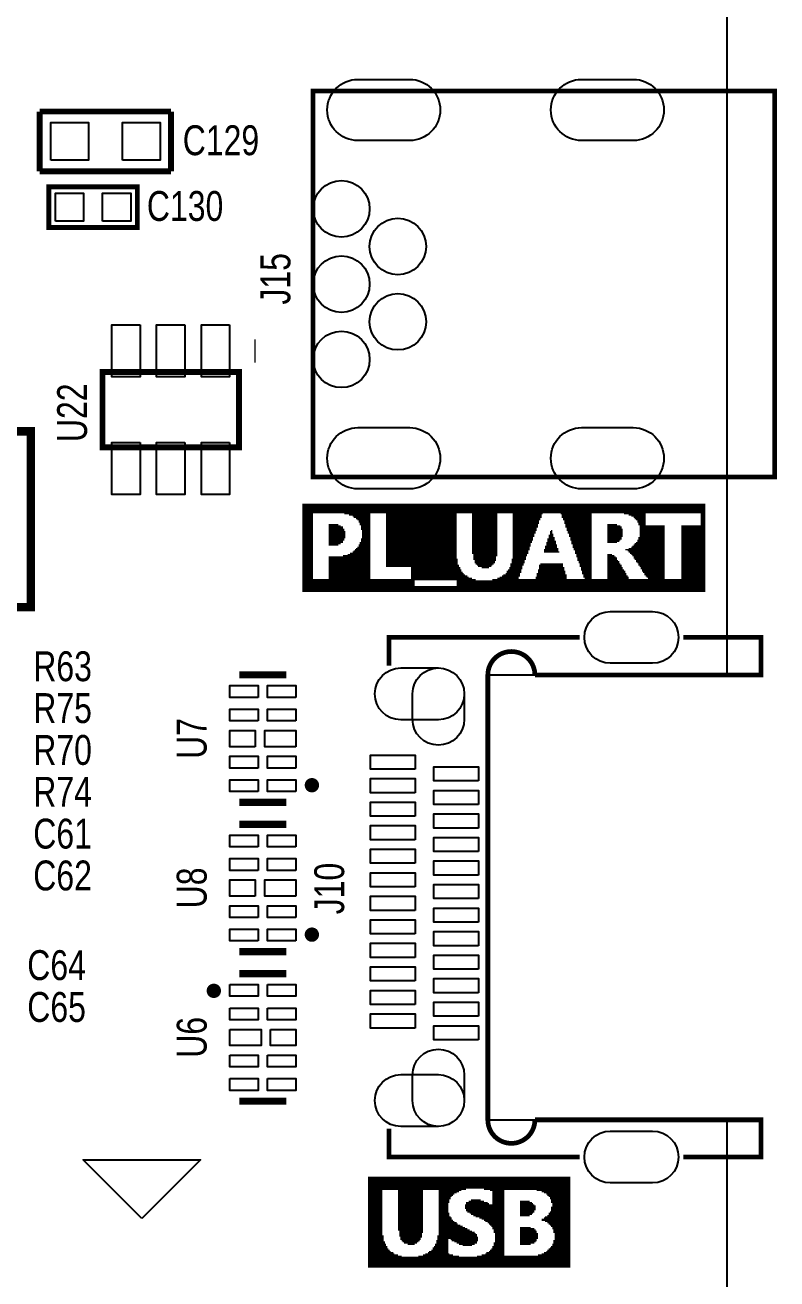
# Model space of a CAD drawing. Extents: x -92 to 135, y -31 to 116.
# Drawn here: x 119.14 to 135.11, y 9.39 to 36.03 of the extents above; entities that cross this region are included whole.
import ezdxf

# ---------------------------------------------------------------- set-up
doc = ezdxf.new("R2010")
doc.units = 0
for name, color, linetype in [('BG_OUTLINE', 2, 'CONTINUOUS'), ('MA_PEN3', 4, 'CONTINUOUS'), ('PG_SILKSCREEN_TOP', 5, 'CONTINUOUS'), ('PIN_TOP', 6, 'CONTINUOUS'), ('RD_SILKSCREEN_TOP', 7, 'CONTINUOUS')]:
    doc.layers.add(name, color=color, linetype=linetype)

msp = doc.modelspace()

# ---------------------------------------------------------------- linework, layer by layer
at = {"layer": 'BG_OUTLINE'}
msp.add_lwpolyline([(-91.76385, 79.8195), (98.226118, 79.8195), (130.236214, 79.8195), (134.049262, 79.8195), (134.049262, 22.216872), (128.969262, 22.216872), (128.969262, 12.770612), (134.049262, 12.770612), (134.049262, -18.579592), (130.236214, -18.579592), (98.226118, -18.579592), (49.035208, -18.579592, 1), (49.035208, -23.375874), (52.997608, -23.375874), (52.997608, -25.96007), (51.600608, -28.379674), (40.667686, -28.379674), (40.297608, -28.009596), (40.297608, -18.535396), (37.554408, -18.535396), (37.554408, -30.822138), (37.046154, -31.330392), (-33.161986, -31.330392)], format="xyb", dxfattribs=at)
at = {"layer": 'MA_PEN3', "const_width": 0.0254}
for points in [[(125.032262, 25.849072), (133.592062, 25.849072)], [(125.032262, 25.823672), (133.592062, 25.823672)], [(125.032262, 25.798272), (133.592062, 25.798272)], [(125.032262, 25.772872), (133.592062, 25.772872)], [(125.032262, 25.747472), (133.592062, 25.747472)], [(125.032262, 25.722072), (133.592062, 25.722072)], [(125.032262, 25.696672), (133.592062, 25.696672)], [(125.032262, 25.671272), (133.592062, 25.671272)], [(125.032262, 25.645872), (125.260862, 25.645872)], [(125.032262, 25.620472), (125.260862, 25.620472)], [(125.032262, 25.595072), (125.260862, 25.595072)], [(125.032262, 25.569672), (125.260862, 25.569672)], [(125.921262, 25.645872), (126.480062, 25.645872)], [(126.022862, 25.620472), (126.480062, 25.620472)], [(126.099062, 25.595072), (126.480062, 25.595072)], [(126.124462, 25.569672), (126.480062, 25.569672)], [(126.810262, 25.645872), (128.308862, 25.645872)], [(126.810262, 25.620472), (128.308862, 25.620472)], [(126.810262, 25.595072), (128.308862, 25.595072)], [(126.810262, 25.569672), (128.308862, 25.569672)], [(128.639062, 25.645872), (129.172462, 25.645872)], [(128.639062, 25.620472), (129.172462, 25.620472)], [(128.639062, 25.595072), (129.172462, 25.595072)], [(128.639062, 25.569672), (129.172462, 25.569672)], [(129.502662, 25.645872), (130.137662, 25.645872)], [(129.502662, 25.620472), (130.112262, 25.620472)], [(129.502662, 25.595072), (130.112262, 25.595072)], [(129.502662, 25.569672), (130.112262, 25.569672)], [(130.518662, 25.645872), (131.179062, 25.645872)], [(130.544062, 25.620472), (131.179062, 25.620472)], [(130.544062, 25.595072), (131.179062, 25.595072)], [(130.544062, 25.569672), (131.179062, 25.569672)], [(131.864862, 25.645872), (132.322062, 25.645872)], [(131.966462, 25.620472), (132.322062, 25.620472)], [(132.017262, 25.595072), (132.322062, 25.595072)], [(132.068062, 25.569672), (132.322062, 25.569672)], [(133.490462, 25.645872), (133.592062, 25.645872)], [(133.490462, 25.620472), (133.592062, 25.620472)], [(133.490462, 25.595072), (133.592062, 25.595072)], [(133.490462, 25.569672), (133.592062, 25.569672)], [(125.032262, 25.544272), (125.260862, 25.544272)], [(125.032262, 25.518872), (125.260862, 25.518872)], [(125.032262, 25.493472), (125.260862, 25.493472)], [(125.032262, 25.468072), (125.260862, 25.468072)], [(125.032262, 25.442672), (125.260862, 25.442672)], [(125.032262, 25.417272), (125.260862, 25.417272)], [(125.032262, 25.391872), (125.260862, 25.391872)], [(125.032262, 25.366472), (125.260862, 25.366472)], [(125.032262, 25.341072), (125.260862, 25.341072)], [(125.032262, 25.315672), (125.260862, 25.315672)], [(125.591062, 25.417272), (125.794262, 25.417272)], [(125.591062, 25.391872), (125.845062, 25.391872)], [(125.591062, 25.366472), (125.895862, 25.366472)], [(125.591062, 25.341072), (125.895862, 25.341072)], [(125.591062, 25.315672), (125.921262, 25.315672)], [(126.175262, 25.544272), (126.480062, 25.544272)], [(126.200662, 25.518872), (126.480062, 25.518872)], [(126.226062, 25.493472), (126.480062, 25.493472)], [(126.226062, 25.468072), (126.480062, 25.468072)], [(126.251462, 25.442672), (126.480062, 25.442672)], [(126.251462, 25.417272), (126.480062, 25.417272)], [(126.276862, 25.391872), (126.480062, 25.391872)], [(126.276862, 25.366472), (126.480062, 25.366472)], [(126.276862, 25.341072), (126.480062, 25.341072)], [(126.276862, 25.315672), (126.480062, 25.315672)], [(126.810262, 25.544272), (128.308862, 25.544272)], [(126.810262, 25.518872), (128.308862, 25.518872)], [(126.810262, 25.493472), (128.308862, 25.493472)], [(126.810262, 25.468072), (128.308862, 25.468072)], [(126.810262, 25.442672), (128.308862, 25.442672)], [(126.810262, 25.417272), (128.308862, 25.417272)], [(126.810262, 25.391872), (128.308862, 25.391872)], [(126.810262, 25.366472), (128.308862, 25.366472)], [(126.810262, 25.341072), (128.308862, 25.341072)], [(126.810262, 25.315672), (128.308862, 25.315672)], [(128.639062, 25.544272), (129.172462, 25.544272)], [(128.639062, 25.518872), (129.172462, 25.518872)], [(128.639062, 25.493472), (129.172462, 25.493472)], [(128.639062, 25.468072), (129.172462, 25.468072)], [(128.639062, 25.442672), (129.172462, 25.442672)], [(128.639062, 25.417272), (129.172462, 25.417272)], [(128.639062, 25.391872), (129.172462, 25.391872)], [(128.639062, 25.366472), (129.172462, 25.366472)], [(128.639062, 25.341072), (129.172462, 25.341072)], [(128.639062, 25.315672), (129.172462, 25.315672)], [(129.502662, 25.544272), (130.086862, 25.544272)], [(129.502662, 25.518872), (130.086862, 25.518872)], [(129.502662, 25.493472), (130.061462, 25.493472)], [(129.502662, 25.468072), (130.061462, 25.468072)], [(129.502662, 25.442672), (130.061462, 25.442672)], [(129.502662, 25.417272), (130.036062, 25.417272)], [(129.502662, 25.391872), (130.036062, 25.391872)], [(129.502662, 25.366472), (130.036062, 25.366472)], [(129.502662, 25.341072), (130.010662, 25.341072)], [(129.502662, 25.315672), (130.010662, 25.315672)], [(130.569462, 25.544272), (131.179062, 25.544272)], [(130.569462, 25.518872), (131.179062, 25.518872)], [(130.594862, 25.493472), (131.179062, 25.493472)], [(130.594862, 25.468072), (131.179062, 25.468072)], [(130.594862, 25.442672), (131.179062, 25.442672)], [(130.620262, 25.417272), (131.179062, 25.417272)], [(130.620262, 25.391872), (131.179062, 25.391872)], [(130.620262, 25.366472), (131.179062, 25.366472)], [(130.645662, 25.341072), (131.179062, 25.341072)], [(130.645662, 25.315672), (131.179062, 25.315672)], [(131.509262, 25.417272), (131.712462, 25.417272)], [(131.509262, 25.391872), (131.788662, 25.391872)], [(131.509262, 25.366472), (131.814062, 25.366472)], [(131.509262, 25.341072), (131.814062, 25.341072)], [(131.509262, 25.315672), (131.839462, 25.315672)], [(132.093462, 25.544272), (132.322062, 25.544272)], [(132.118862, 25.518872), (132.322062, 25.518872)], [(132.144262, 25.493472), (132.322062, 25.493472)], [(132.144262, 25.468072), (132.322062, 25.468072)], [(132.169662, 25.442672), (132.322062, 25.442672)], [(132.169662, 25.417272), (132.322062, 25.417272)], [(132.195062, 25.391872), (132.728462, 25.391872)], [(132.195062, 25.366472), (132.728462, 25.366472)], [(132.195062, 25.341072), (132.728462, 25.341072)], [(132.195062, 25.315672), (132.728462, 25.315672)], [(133.084062, 25.391872), (133.592062, 25.391872)], [(133.084062, 25.366472), (133.592062, 25.366472)], [(133.084062, 25.341072), (133.592062, 25.341072)], [(133.084062, 25.315672), (133.592062, 25.315672)], [(133.490462, 25.544272), (133.592062, 25.544272)], [(133.490462, 25.518872), (133.592062, 25.518872)], [(133.490462, 25.493472), (133.592062, 25.493472)], [(133.490462, 25.468072), (133.592062, 25.468072)], [(133.490462, 25.442672), (133.592062, 25.442672)], [(133.490462, 25.417272), (133.592062, 25.417272)], [(125.032262, 25.290272), (125.260862, 25.290272)], [(125.032262, 25.264872), (125.260862, 25.264872)], [(125.032262, 25.239472), (125.260862, 25.239472)], [(125.032262, 25.214072), (125.260862, 25.214072)], [(125.032262, 25.188672), (125.260862, 25.188672)], [(125.032262, 25.163272), (125.260862, 25.163272)], [(125.032262, 25.137872), (125.260862, 25.137872)], [(125.032262, 25.112472), (125.260862, 25.112472)], [(125.032262, 25.087072), (125.260862, 25.087072)], [(125.032262, 25.061672), (125.260862, 25.061672)], [(125.032262, 25.036272), (125.260862, 25.036272)], [(125.591062, 25.290272), (125.921262, 25.290272)], [(125.591062, 25.264872), (125.946662, 25.264872)], [(125.591062, 25.239472), (125.946662, 25.239472)], [(125.591062, 25.214072), (125.946662, 25.214072)], [(125.591062, 25.188672), (125.946662, 25.188672)], [(125.591062, 25.163272), (125.946662, 25.163272)], [(125.591062, 25.137872), (125.946662, 25.137872)], [(125.591062, 25.112472), (125.921262, 25.112472)], [(125.591062, 25.087072), (125.921262, 25.087072)], [(125.591062, 25.061672), (125.895862, 25.061672)], [(125.591062, 25.036272), (125.895862, 25.036272)], [(126.251462, 25.036272), (126.480062, 25.036272)], [(126.276862, 25.112472), (126.480062, 25.112472)], [(126.276862, 25.087072), (126.480062, 25.087072)], [(126.276862, 25.061672), (126.480062, 25.061672)], [(126.302262, 25.290272), (126.480062, 25.290272)], [(126.302262, 25.264872), (126.480062, 25.264872)], [(126.302262, 25.239472), (126.480062, 25.239472)], [(126.302262, 25.214072), (126.480062, 25.214072)], [(126.302262, 25.188672), (126.480062, 25.188672)], [(126.302262, 25.163272), (126.480062, 25.163272)], [(126.302262, 25.137872), (126.480062, 25.137872)], [(126.810262, 25.290272), (128.308862, 25.290272)], [(126.810262, 25.264872), (128.308862, 25.264872)], [(126.810262, 25.239472), (128.308862, 25.239472)], [(126.810262, 25.214072), (128.308862, 25.214072)], [(126.810262, 25.188672), (128.308862, 25.188672)], [(126.810262, 25.163272), (128.308862, 25.163272)], [(126.810262, 25.137872), (128.308862, 25.137872)], [(126.810262, 25.112472), (128.308862, 25.112472)], [(126.810262, 25.087072), (128.308862, 25.087072)], [(126.810262, 25.061672), (128.308862, 25.061672)], [(126.810262, 25.036272), (128.308862, 25.036272)], [(128.639062, 25.290272), (129.172462, 25.290272)], [(128.639062, 25.264872), (129.172462, 25.264872)], [(128.639062, 25.239472), (129.172462, 25.239472)], [(128.639062, 25.214072), (129.172462, 25.214072)], [(128.639062, 25.188672), (129.172462, 25.188672)], [(128.639062, 25.163272), (129.172462, 25.163272)], [(128.639062, 25.137872), (129.172462, 25.137872)], [(128.639062, 25.112472), (129.172462, 25.112472)], [(128.639062, 25.087072), (129.172462, 25.087072)], [(128.639062, 25.061672), (129.172462, 25.061672)], [(128.639062, 25.036272), (129.172462, 25.036272)], [(129.502662, 25.290272), (130.010662, 25.290272)], [(129.502662, 25.264872), (129.985262, 25.264872)], [(129.502662, 25.239472), (129.985262, 25.239472)], [(129.502662, 25.214072), (129.959862, 25.214072)], [(129.502662, 25.188672), (129.959862, 25.188672)], [(129.502662, 25.163272), (129.959862, 25.163272)], [(129.502662, 25.137872), (129.934462, 25.137872)], [(129.502662, 25.112472), (129.934462, 25.112472)], [(129.502662, 25.087072), (129.934462, 25.087072)], [(129.502662, 25.061672), (129.909062, 25.061672)], [(129.502662, 25.036272), (129.909062, 25.036272)], [(130.213862, 25.036272), (130.417062, 25.036272)], [(130.239262, 25.112472), (130.391662, 25.112472)], [(130.239262, 25.087072), (130.391662, 25.087072)], [(130.239262, 25.061672), (130.417062, 25.061672)], [(130.264662, 25.188672), (130.366262, 25.188672)], [(130.264662, 25.163272), (130.366262, 25.163272)], [(130.264662, 25.137872), (130.391662, 25.137872)], [(130.290062, 25.264872), (130.340862, 25.264872)], [(130.290062, 25.239472), (130.340862, 25.239472)], [(130.290062, 25.214072), (130.366262, 25.214072)], [(130.315462, 25.290272), (130.340862, 25.290272)], [(130.645662, 25.290272), (131.179062, 25.290272)], [(130.671062, 25.264872), (131.179062, 25.264872)], [(130.671062, 25.239472), (131.179062, 25.239472)], [(130.696462, 25.214072), (131.179062, 25.214072)], [(130.696462, 25.188672), (131.179062, 25.188672)], [(130.696462, 25.163272), (131.179062, 25.163272)], [(130.721862, 25.137872), (131.179062, 25.137872)], [(130.721862, 25.112472), (131.179062, 25.112472)], [(130.721862, 25.087072), (131.179062, 25.087072)], [(130.747262, 25.061672), (131.179062, 25.061672)], [(130.747262, 25.036272), (131.179062, 25.036272)], [(131.509262, 25.290272), (131.839462, 25.290272)], [(131.509262, 25.264872), (131.839462, 25.264872)], [(131.509262, 25.239472), (131.839462, 25.239472)], [(131.509262, 25.214072), (131.839462, 25.214072)], [(131.509262, 25.188672), (131.839462, 25.188672)], [(131.509262, 25.163272), (131.839462, 25.163272)], [(131.509262, 25.137872), (131.814062, 25.137872)], [(131.509262, 25.112472), (131.814062, 25.112472)], [(131.509262, 25.087072), (131.788662, 25.087072)], [(131.509262, 25.061672), (131.763262, 25.061672)], [(131.509262, 25.036272), (131.712462, 25.036272)], [(132.118862, 25.036272), (132.728462, 25.036272)], [(132.144262, 25.087072), (132.728462, 25.087072)], [(132.144262, 25.061672), (132.728462, 25.061672)], [(132.169662, 25.137872), (132.728462, 25.137872)], [(132.169662, 25.112472), (132.728462, 25.112472)], [(132.195062, 25.290272), (132.728462, 25.290272)], [(132.195062, 25.264872), (132.728462, 25.264872)], [(132.195062, 25.239472), (132.728462, 25.239472)], [(132.195062, 25.214072), (132.728462, 25.214072)], [(132.195062, 25.188672), (132.728462, 25.188672)], [(132.195062, 25.163272), (132.728462, 25.163272)], [(133.084062, 25.290272), (133.592062, 25.290272)], [(133.084062, 25.264872), (133.592062, 25.264872)], [(133.084062, 25.239472), (133.592062, 25.239472)], [(133.084062, 25.214072), (133.592062, 25.214072)], [(133.084062, 25.188672), (133.592062, 25.188672)], [(133.084062, 25.163272), (133.592062, 25.163272)], [(133.084062, 25.137872), (133.592062, 25.137872)], [(133.084062, 25.112472), (133.592062, 25.112472)], [(133.084062, 25.087072), (133.592062, 25.087072)], [(133.084062, 25.061672), (133.592062, 25.061672)], [(133.084062, 25.036272), (133.592062, 25.036272)], [(125.032262, 25.010872), (125.260862, 25.010872)], [(125.032262, 24.985472), (125.260862, 24.985472)], [(125.032262, 24.960072), (125.260862, 24.960072)], [(125.032262, 24.934672), (125.260862, 24.934672)], [(125.032262, 24.909272), (125.260862, 24.909272)], [(125.032262, 24.883872), (125.260862, 24.883872)], [(125.032262, 24.858472), (125.260862, 24.858472)], [(125.032262, 24.833072), (125.260862, 24.833072)], [(125.032262, 24.807672), (125.260862, 24.807672)], [(125.032262, 24.782272), (125.260862, 24.782272)], [(125.591062, 25.010872), (125.845062, 25.010872)], [(125.591062, 24.985472), (125.794262, 24.985472)], [(125.997462, 24.782272), (126.480062, 24.782272)], [(126.048262, 24.807672), (126.480062, 24.807672)], [(126.099062, 24.833072), (126.480062, 24.833072)], [(126.124462, 24.858472), (126.480062, 24.858472)], [(126.149862, 24.883872), (126.480062, 24.883872)], [(126.175262, 24.909272), (126.480062, 24.909272)], [(126.200662, 24.934672), (126.480062, 24.934672)], [(126.226062, 24.985472), (126.480062, 24.985472)], [(126.226062, 24.960072), (126.480062, 24.960072)], [(126.251462, 25.010872), (126.480062, 25.010872)], [(126.810262, 25.010872), (128.308862, 25.010872)], [(126.810262, 24.985472), (128.308862, 24.985472)], [(126.810262, 24.960072), (128.308862, 24.960072)], [(126.810262, 24.934672), (128.308862, 24.934672)], [(126.810262, 24.909272), (128.308862, 24.909272)], [(126.810262, 24.883872), (128.308862, 24.883872)], [(126.810262, 24.858472), (128.308862, 24.858472)], [(126.810262, 24.833072), (128.308862, 24.833072)], [(126.810262, 24.807672), (128.308862, 24.807672)], [(126.810262, 24.782272), (128.308862, 24.782272)], [(128.639062, 25.010872), (129.172462, 25.010872)], [(128.639062, 24.985472), (129.172462, 24.985472)], [(128.639062, 24.960072), (129.172462, 24.960072)], [(128.639062, 24.934672), (129.172462, 24.934672)], [(128.639062, 24.909272), (129.172462, 24.909272)], [(128.639062, 24.883872), (129.172462, 24.883872)], [(128.639062, 24.858472), (129.172462, 24.858472)], [(128.639062, 24.833072), (129.172462, 24.833072)], [(128.639062, 24.807672), (129.172462, 24.807672)], [(128.664462, 24.782272), (129.172462, 24.782272)], [(129.502662, 25.010872), (129.883662, 25.010872)], [(129.502662, 24.985472), (129.883662, 24.985472)], [(129.502662, 24.960072), (129.883662, 24.960072)], [(129.502662, 24.934672), (129.858262, 24.934672)], [(129.502662, 24.909272), (129.858262, 24.909272)], [(129.502662, 24.883872), (129.858262, 24.883872)], [(129.502662, 24.858472), (129.832862, 24.858472)], [(129.502662, 24.833072), (129.832862, 24.833072)], [(129.502662, 24.807672), (129.832862, 24.807672)], [(129.502662, 24.782272), (129.807462, 24.782272)], [(130.163062, 24.883872), (130.467862, 24.883872)], [(130.163062, 24.858472), (130.467862, 24.858472)], [(130.163062, 24.833072), (130.493262, 24.833072)], [(130.188462, 24.960072), (130.442462, 24.960072)], [(130.188462, 24.934672), (130.442462, 24.934672)], [(130.188462, 24.909272), (130.467862, 24.909272)], [(130.213862, 25.010872), (130.417062, 25.010872)], [(130.213862, 24.985472), (130.442462, 24.985472)], [(130.747262, 25.010872), (131.179062, 25.010872)], [(130.772662, 24.985472), (131.179062, 24.985472)], [(130.772662, 24.960072), (131.179062, 24.960072)], [(130.772662, 24.934672), (131.179062, 24.934672)], [(130.798062, 24.909272), (131.179062, 24.909272)], [(130.798062, 24.883872), (131.179062, 24.883872)], [(130.823462, 24.858472), (131.179062, 24.858472)], [(130.823462, 24.833072), (131.179062, 24.833072)], [(130.823462, 24.807672), (131.179062, 24.807672)], [(130.848862, 24.782272), (131.179062, 24.782272)], [(131.509262, 24.782272), (131.610862, 24.782272)], [(131.890262, 24.883872), (132.728462, 24.883872)], [(131.941062, 24.858472), (132.728462, 24.858472)], [(131.966462, 24.909272), (132.728462, 24.909272)], [(131.966462, 24.833072), (132.728462, 24.833072)], [(131.991862, 24.807672), (132.728462, 24.807672)], [(132.017262, 24.934672), (132.728462, 24.934672)], [(132.017262, 24.782272), (132.728462, 24.782272)], [(132.042662, 24.960072), (132.728462, 24.960072)], [(132.068062, 24.985472), (132.728462, 24.985472)], [(132.093462, 25.010872), (132.728462, 25.010872)], [(133.084062, 25.010872), (133.592062, 25.010872)], [(133.084062, 24.985472), (133.592062, 24.985472)], [(133.084062, 24.960072), (133.592062, 24.960072)], [(133.084062, 24.934672), (133.592062, 24.934672)], [(133.084062, 24.909272), (133.592062, 24.909272)], [(133.084062, 24.883872), (133.592062, 24.883872)], [(133.084062, 24.858472), (133.592062, 24.858472)], [(133.084062, 24.833072), (133.592062, 24.833072)], [(133.084062, 24.807672), (133.592062, 24.807672)], [(133.084062, 24.782272), (133.592062, 24.782272)], [(125.032262, 24.756872), (125.260862, 24.756872)], [(125.032262, 24.731472), (125.260862, 24.731472)], [(125.032262, 24.706072), (125.260862, 24.706072)], [(125.032262, 24.680672), (125.260862, 24.680672)], [(125.032262, 24.655272), (125.260862, 24.655272)], [(125.032262, 24.629872), (125.260862, 24.629872)], [(125.032262, 24.604472), (125.260862, 24.604472)], [(125.032262, 24.579072), (125.260862, 24.579072)], [(125.032262, 24.553672), (125.260862, 24.553672)], [(125.032262, 24.528272), (125.260862, 24.528272)], [(125.032262, 24.502872), (125.260862, 24.502872)], [(125.591062, 24.731472), (126.480062, 24.731472)], [(125.591062, 24.706072), (126.480062, 24.706072)], [(125.591062, 24.680672), (126.480062, 24.680672)], [(125.591062, 24.655272), (126.480062, 24.655272)], [(125.591062, 24.629872), (126.480062, 24.629872)], [(125.591062, 24.604472), (126.480062, 24.604472)], [(125.591062, 24.579072), (126.480062, 24.579072)], [(125.591062, 24.553672), (126.480062, 24.553672)], [(125.591062, 24.528272), (126.480062, 24.528272)], [(125.591062, 24.502872), (126.480062, 24.502872)], [(125.895862, 24.756872), (126.480062, 24.756872)], [(126.810262, 24.756872), (128.308862, 24.756872)], [(126.810262, 24.731472), (128.308862, 24.731472)], [(126.810262, 24.706072), (128.308862, 24.706072)], [(126.810262, 24.680672), (128.334262, 24.680672)], [(126.810262, 24.655272), (128.334262, 24.655272)], [(126.810262, 24.629872), (128.334262, 24.629872)], [(126.810262, 24.604472), (128.334262, 24.604472)], [(126.810262, 24.579072), (128.334262, 24.579072)], [(126.810262, 24.553672), (128.359662, 24.553672)], [(126.810262, 24.528272), (128.359662, 24.528272)], [(127.343662, 24.502872), (128.385062, 24.502872)], [(128.664462, 24.756872), (129.172462, 24.756872)], [(128.664462, 24.731472), (129.147062, 24.731472)], [(128.664462, 24.706072), (129.147062, 24.706072)], [(128.664462, 24.680672), (129.147062, 24.680672)], [(128.689862, 24.655272), (129.147062, 24.655272)], [(128.689862, 24.629872), (129.121662, 24.629872)], [(128.689862, 24.604472), (129.121662, 24.604472)], [(128.715262, 24.579072), (129.096262, 24.579072)], [(128.740662, 24.553672), (129.070862, 24.553672)], [(128.766062, 24.528272), (129.045462, 24.528272)], [(128.842262, 24.502872), (128.994662, 24.502872)], [(129.426462, 24.502872), (129.705862, 24.502872)], [(129.451862, 24.579072), (129.731262, 24.579072)], [(129.451862, 24.553672), (129.731262, 24.553672)], [(129.451862, 24.528272), (129.705862, 24.528272)], [(129.477262, 24.680672), (129.782062, 24.680672)], [(129.477262, 24.655272), (129.756662, 24.655272)], [(129.477262, 24.629872), (129.756662, 24.629872)], [(129.477262, 24.604472), (129.756662, 24.604472)], [(129.502662, 24.756872), (129.807462, 24.756872)], [(129.502662, 24.731472), (129.782062, 24.731472)], [(129.502662, 24.706072), (129.782062, 24.706072)], [(130.061462, 24.553672), (130.569462, 24.553672)], [(130.061462, 24.528272), (130.569462, 24.528272)], [(130.061462, 24.502872), (130.594862, 24.502872)], [(130.086862, 24.579072), (130.569462, 24.579072)], [(130.848862, 24.756872), (131.179062, 24.756872)], [(130.848862, 24.731472), (131.179062, 24.731472)], [(130.874262, 24.706072), (131.179062, 24.706072)], [(130.874262, 24.680672), (131.179062, 24.680672)], [(130.874262, 24.655272), (131.179062, 24.655272)], [(130.899662, 24.629872), (131.179062, 24.629872)], [(130.899662, 24.604472), (131.179062, 24.604472)], [(130.925062, 24.579072), (131.179062, 24.579072)], [(130.925062, 24.553672), (131.179062, 24.553672)], [(130.925062, 24.528272), (131.179062, 24.528272)], [(130.950462, 24.502872), (131.179062, 24.502872)], [(131.509262, 24.756872), (131.661662, 24.756872)], [(131.509262, 24.731472), (131.687062, 24.731472)], [(131.509262, 24.706072), (131.712462, 24.706072)], [(131.509262, 24.680672), (131.712462, 24.680672)], [(131.509262, 24.655272), (131.737862, 24.655272)], [(131.509262, 24.629872), (131.763262, 24.629872)], [(131.509262, 24.604472), (131.763262, 24.604472)], [(131.509262, 24.579072), (131.788662, 24.579072)], [(131.509262, 24.553672), (131.814062, 24.553672)], [(131.509262, 24.528272), (131.814062, 24.528272)], [(131.509262, 24.502872), (131.839462, 24.502872)], [(132.042662, 24.756872), (132.728462, 24.756872)], [(132.068062, 24.731472), (132.728462, 24.731472)], [(132.068062, 24.706072), (132.728462, 24.706072)], [(132.093462, 24.680672), (132.728462, 24.680672)], [(132.118862, 24.655272), (132.728462, 24.655272)], [(132.118862, 24.629872), (132.728462, 24.629872)], [(132.144262, 24.604472), (132.728462, 24.604472)], [(132.169662, 24.579072), (132.728462, 24.579072)], [(132.169662, 24.553672), (132.728462, 24.553672)], [(132.195062, 24.528272), (132.728462, 24.528272)], [(132.220462, 24.502872), (132.728462, 24.502872)], [(133.084062, 24.756872), (133.592062, 24.756872)], [(133.084062, 24.731472), (133.592062, 24.731472)], [(133.084062, 24.706072), (133.592062, 24.706072)], [(133.084062, 24.680672), (133.592062, 24.680672)], [(133.084062, 24.655272), (133.592062, 24.655272)], [(133.084062, 24.629872), (133.592062, 24.629872)], [(133.084062, 24.604472), (133.592062, 24.604472)], [(133.084062, 24.579072), (133.592062, 24.579072)], [(133.084062, 24.553672), (133.592062, 24.553672)], [(133.084062, 24.528272), (133.592062, 24.528272)], [(133.084062, 24.502872), (133.592062, 24.502872)], [(125.032262, 24.477472), (125.260862, 24.477472)], [(125.032262, 24.452072), (125.260862, 24.452072)], [(125.032262, 24.426672), (125.260862, 24.426672)], [(125.032262, 24.401272), (125.260862, 24.401272)], [(125.032262, 24.375872), (125.260862, 24.375872)], [(125.032262, 24.350472), (125.260862, 24.350472)], [(125.032262, 24.325072), (125.260862, 24.325072)], [(125.032262, 24.299672), (125.260862, 24.299672)], [(125.032262, 24.274272), (125.260862, 24.274272)], [(125.032262, 24.248872), (128.715262, 24.248872)], [(125.591062, 24.477472), (126.480062, 24.477472)], [(125.591062, 24.452072), (126.480062, 24.452072)], [(125.591062, 24.426672), (126.480062, 24.426672)], [(125.591062, 24.401272), (126.480062, 24.401272)], [(125.591062, 24.375872), (126.480062, 24.375872)], [(125.591062, 24.350472), (126.480062, 24.350472)], [(125.591062, 24.325072), (126.480062, 24.325072)], [(125.591062, 24.299672), (126.480062, 24.299672)], [(125.591062, 24.274272), (126.480062, 24.274272)], [(127.343662, 24.477472), (128.385062, 24.477472)], [(127.343662, 24.452072), (128.410462, 24.452072)], [(127.343662, 24.426672), (128.410462, 24.426672)], [(127.343662, 24.401272), (128.435862, 24.401272)], [(127.343662, 24.375872), (128.461262, 24.375872)], [(127.343662, 24.350472), (128.486662, 24.350472)], [(127.343662, 24.325072), (128.537462, 24.325072)], [(127.343662, 24.299672), (128.562862, 24.299672)], [(127.343662, 24.274272), (128.639062, 24.274272)], [(129.070862, 24.248872), (133.592062, 24.248872)], [(129.172462, 24.274272), (129.629662, 24.274272)], [(129.223262, 24.299672), (129.629662, 24.299672)], [(129.274062, 24.325072), (129.655062, 24.325072)], [(129.299462, 24.350472), (129.655062, 24.350472)], [(129.350262, 24.375872), (129.655062, 24.375872)], [(129.375662, 24.426672), (129.680462, 24.426672)], [(129.375662, 24.401272), (129.680462, 24.401272)], [(129.401062, 24.452072), (129.680462, 24.452072)], [(129.426462, 24.477472), (129.705862, 24.477472)], [(129.985262, 24.299672), (130.645662, 24.299672)], [(129.985262, 24.274272), (130.645662, 24.274272)], [(130.010662, 24.375872), (130.620262, 24.375872)], [(130.010662, 24.350472), (130.645662, 24.350472)], [(130.010662, 24.325072), (130.645662, 24.325072)], [(130.036062, 24.452072), (130.594862, 24.452072)], [(130.036062, 24.426672), (130.620262, 24.426672)], [(130.036062, 24.401272), (130.620262, 24.401272)], [(130.061462, 24.477472), (130.594862, 24.477472)], [(130.950462, 24.477472), (131.179062, 24.477472)], [(130.950462, 24.452072), (131.179062, 24.452072)], [(130.975862, 24.426672), (131.179062, 24.426672)], [(130.975862, 24.401272), (131.179062, 24.401272)], [(130.975862, 24.375872), (131.179062, 24.375872)], [(131.001262, 24.350472), (131.179062, 24.350472)], [(131.001262, 24.325072), (131.179062, 24.325072)], [(131.001262, 24.299672), (131.179062, 24.299672)], [(131.026662, 24.274272), (131.179062, 24.274272)], [(131.509262, 24.477472), (131.839462, 24.477472)], [(131.509262, 24.452072), (131.864862, 24.452072)], [(131.509262, 24.426672), (131.890262, 24.426672)], [(131.509262, 24.401272), (131.890262, 24.401272)], [(131.509262, 24.375872), (131.915662, 24.375872)], [(131.509262, 24.350472), (131.915662, 24.350472)], [(131.509262, 24.325072), (131.941062, 24.325072)], [(131.509262, 24.299672), (131.966462, 24.299672)], [(131.509262, 24.274272), (131.966462, 24.274272)], [(132.220462, 24.477472), (132.728462, 24.477472)], [(132.245862, 24.452072), (132.728462, 24.452072)], [(132.245862, 24.426672), (132.728462, 24.426672)], [(132.271262, 24.401272), (132.728462, 24.401272)], [(132.296662, 24.375872), (132.728462, 24.375872)], [(132.296662, 24.350472), (132.728462, 24.350472)], [(132.322062, 24.325072), (132.728462, 24.325072)], [(132.347462, 24.299672), (132.728462, 24.299672)], [(132.372862, 24.274272), (132.728462, 24.274272)], [(133.084062, 24.477472), (133.592062, 24.477472)], [(133.084062, 24.452072), (133.592062, 24.452072)], [(133.084062, 24.426672), (133.592062, 24.426672)], [(133.084062, 24.401272), (133.592062, 24.401272)], [(133.084062, 24.375872), (133.592062, 24.375872)], [(133.084062, 24.350472), (133.592062, 24.350472)], [(133.084062, 24.325072), (133.592062, 24.325072)], [(133.084062, 24.299672), (133.592062, 24.299672)], [(133.084062, 24.274272), (133.592062, 24.274272)], [(125.032262, 24.223472), (127.419862, 24.223472)], [(125.032262, 24.198072), (127.419862, 24.198072)], [(125.032262, 24.172672), (127.419862, 24.172672)], [(125.032262, 24.147272), (127.419862, 24.147272)], [(125.032262, 24.121872), (127.419862, 24.121872)], [(125.032262, 24.096472), (133.592062, 24.096472)], [(125.032262, 24.071072), (133.592062, 24.071072)], [(125.032262, 24.045672), (133.592062, 24.045672)], [(125.032262, 24.020272), (133.592062, 24.020272)], [(125.032262, 23.994872), (133.592062, 23.994872)], [(128.308862, 24.223472), (133.592062, 24.223472)], [(128.308862, 24.198072), (133.592062, 24.198072)], [(128.308862, 24.172672), (133.592062, 24.172672)], [(128.308862, 24.147272), (133.592062, 24.147272)], [(128.308862, 24.121872), (133.592062, 24.121872)], [(126.429262, 11.548872), (130.721862, 11.548872)], [(126.429262, 11.523472), (130.721862, 11.523472)], [(126.429262, 11.498072), (130.721862, 11.498072)], [(126.429262, 11.472672), (130.721862, 11.472672)], [(126.429262, 11.447272), (130.721862, 11.447272)], [(126.429262, 11.421872), (130.721862, 11.421872)], [(126.429262, 11.396472), (130.721862, 11.396472)], [(126.429262, 11.371072), (130.721862, 11.371072)], [(126.429262, 11.345672), (130.721862, 11.345672)], [(126.429262, 11.320272), (130.721862, 11.320272)], [(126.429262, 11.294872), (128.512062, 11.294872)], [(126.429262, 11.269472), (126.734062, 11.269472)], [(126.429262, 11.244072), (126.734062, 11.244072)], [(126.429262, 11.218672), (126.734062, 11.218672)], [(126.429262, 11.193272), (126.734062, 11.193272)], [(127.064262, 11.269472), (127.597662, 11.269472)], [(127.064262, 11.244072), (127.597662, 11.244072)], [(127.064262, 11.218672), (127.597662, 11.218672)], [(127.064262, 11.193272), (127.597662, 11.193272)], [(127.927862, 11.269472), (128.410462, 11.269472)], [(127.927862, 11.244072), (128.359662, 11.244072)], [(127.927862, 11.218672), (128.308862, 11.218672)], [(127.927862, 11.193272), (128.258062, 11.193272)], [(128.893062, 11.294872), (130.721862, 11.294872)], [(129.020062, 11.269472), (129.324862, 11.269472)], [(129.070862, 11.244072), (129.324862, 11.244072)], [(129.070862, 11.218672), (129.324862, 11.218672)], [(129.070862, 11.193272), (129.324862, 11.193272)], [(130.010662, 11.269472), (130.721862, 11.269472)], [(130.112262, 11.244072), (130.721862, 11.244072)], [(130.163062, 11.218672), (130.721862, 11.218672)], [(130.213862, 11.193272), (130.721862, 11.193272)], [(126.429262, 11.167872), (126.734062, 11.167872)], [(126.429262, 11.142472), (126.734062, 11.142472)], [(126.429262, 11.117072), (126.734062, 11.117072)], [(126.429262, 11.091672), (126.734062, 11.091672)], [(126.429262, 11.066272), (126.734062, 11.066272)], [(126.429262, 11.040872), (126.734062, 11.040872)], [(126.429262, 11.015472), (126.734062, 11.015472)], [(126.429262, 10.990072), (126.734062, 10.990072)], [(126.429262, 10.964672), (126.734062, 10.964672)], [(126.429262, 10.939272), (126.734062, 10.939272)], [(126.429262, 10.913872), (126.734062, 10.913872)], [(127.064262, 11.167872), (127.597662, 11.167872)], [(127.064262, 11.142472), (127.597662, 11.142472)], [(127.064262, 11.117072), (127.597662, 11.117072)], [(127.064262, 11.091672), (127.597662, 11.091672)], [(127.064262, 11.066272), (127.597662, 11.066272)], [(127.064262, 11.040872), (127.597662, 11.040872)], [(127.064262, 11.015472), (127.597662, 11.015472)], [(127.064262, 10.990072), (127.597662, 10.990072)], [(127.064262, 10.964672), (127.597662, 10.964672)], [(127.064262, 10.939272), (127.597662, 10.939272)], [(127.064262, 10.913872), (127.597662, 10.913872)], [(127.927862, 11.167872), (128.232662, 11.167872)], [(127.927862, 11.142472), (128.207262, 11.142472)], [(127.927862, 11.117072), (128.181862, 11.117072)], [(127.927862, 11.091672), (128.181862, 11.091672)], [(127.927862, 11.066272), (128.156462, 11.066272)], [(127.927862, 11.040872), (128.156462, 11.040872)], [(127.927862, 11.015472), (128.156462, 11.015472)], [(127.927862, 10.990072), (128.131062, 10.990072)], [(127.927862, 10.964672), (128.131062, 10.964672)], [(127.927862, 10.939272), (128.131062, 10.939272)], [(127.927862, 10.913872), (128.131062, 10.913872)], [(128.486662, 10.964672), (129.324862, 10.964672)], [(128.486662, 10.939272), (129.324862, 10.939272)], [(128.486662, 10.913872), (129.324862, 10.913872)], [(128.512062, 11.015472), (128.969262, 11.015472)], [(128.512062, 10.990072), (128.994662, 10.990072)], [(128.562862, 11.040872), (128.893062, 11.040872)], [(128.613662, 11.066272), (128.816862, 11.066272)], [(129.070862, 11.167872), (129.324862, 11.167872)], [(129.070862, 11.142472), (129.324862, 11.142472)], [(129.070862, 11.117072), (129.324862, 11.117072)], [(129.070862, 11.091672), (129.324862, 11.091672)], [(129.070862, 11.066272), (129.324862, 11.066272)], [(129.070862, 11.040872), (129.324862, 11.040872)], [(129.070862, 11.015472), (129.324862, 11.015472)], [(129.070862, 10.990072), (129.324862, 10.990072)], [(129.655062, 11.040872), (129.858262, 11.040872)], [(129.655062, 11.015472), (129.909062, 11.015472)], [(129.655062, 10.990072), (129.934462, 10.990072)], [(129.655062, 10.964672), (129.959862, 10.964672)], [(129.655062, 10.939272), (129.985262, 10.939272)], [(129.655062, 10.913872), (129.985262, 10.913872)], [(130.239262, 11.167872), (130.721862, 11.167872)], [(130.264662, 11.142472), (130.721862, 11.142472)], [(130.290062, 11.117072), (130.721862, 11.117072)], [(130.290062, 11.091672), (130.721862, 11.091672)], [(130.315462, 11.066272), (130.721862, 11.066272)], [(130.315462, 11.040872), (130.721862, 11.040872)], [(130.315462, 11.015472), (130.721862, 11.015472)], [(130.315462, 10.913872), (130.721862, 10.913872)], [(130.340862, 10.990072), (130.721862, 10.990072)], [(130.340862, 10.964672), (130.721862, 10.964672)], [(130.340862, 10.939272), (130.721862, 10.939272)], [(126.429262, 10.888472), (126.734062, 10.888472)], [(126.429262, 10.863072), (126.734062, 10.863072)], [(126.429262, 10.837672), (126.734062, 10.837672)], [(126.429262, 10.812272), (126.734062, 10.812272)], [(126.429262, 10.786872), (126.734062, 10.786872)], [(126.429262, 10.761472), (126.734062, 10.761472)], [(126.429262, 10.736072), (126.734062, 10.736072)], [(126.429262, 10.710672), (126.734062, 10.710672)], [(126.429262, 10.685272), (126.734062, 10.685272)], [(126.429262, 10.659872), (126.734062, 10.659872)], [(127.064262, 10.888472), (127.597662, 10.888472)], [(127.064262, 10.863072), (127.597662, 10.863072)], [(127.064262, 10.837672), (127.597662, 10.837672)], [(127.064262, 10.812272), (127.597662, 10.812272)], [(127.064262, 10.786872), (127.597662, 10.786872)], [(127.064262, 10.761472), (127.597662, 10.761472)], [(127.064262, 10.736072), (127.597662, 10.736072)], [(127.064262, 10.710672), (127.597662, 10.710672)], [(127.064262, 10.685272), (127.597662, 10.685272)], [(127.064262, 10.659872), (127.597662, 10.659872)], [(127.927862, 10.888472), (128.131062, 10.888472)], [(127.927862, 10.863072), (128.131062, 10.863072)], [(127.927862, 10.837672), (128.131062, 10.837672)], [(127.927862, 10.812272), (128.131062, 10.812272)], [(127.927862, 10.786872), (128.156462, 10.786872)], [(127.927862, 10.761472), (128.156462, 10.761472)], [(127.927862, 10.736072), (128.156462, 10.736072)], [(127.927862, 10.710672), (128.181862, 10.710672)], [(127.927862, 10.685272), (128.207262, 10.685272)], [(127.927862, 10.659872), (128.207262, 10.659872)], [(128.486662, 10.888472), (129.324862, 10.888472)], [(128.512062, 10.863072), (129.324862, 10.863072)], [(128.512062, 10.837672), (129.324862, 10.837672)], [(128.537462, 10.812272), (129.324862, 10.812272)], [(128.588262, 10.786872), (129.324862, 10.786872)], [(128.613662, 10.761472), (129.324862, 10.761472)], [(128.664462, 10.736072), (129.324862, 10.736072)], [(128.715262, 10.710672), (129.324862, 10.710672)], [(128.791462, 10.685272), (129.324862, 10.685272)], [(128.842262, 10.659872), (129.324862, 10.659872)], [(129.655062, 10.888472), (129.985262, 10.888472)], [(129.655062, 10.863072), (129.985262, 10.863072)], [(129.655062, 10.837672), (129.959862, 10.837672)], [(129.655062, 10.812272), (129.959862, 10.812272)], [(129.655062, 10.786872), (129.934462, 10.786872)], [(129.655062, 10.761472), (129.909062, 10.761472)], [(129.655062, 10.736072), (129.858262, 10.736072)], [(130.112262, 10.659872), (130.721862, 10.659872)], [(130.163062, 10.685272), (130.721862, 10.685272)], [(130.188462, 10.710672), (130.721862, 10.710672)], [(130.239262, 10.736072), (130.721862, 10.736072)], [(130.264662, 10.786872), (130.721862, 10.786872)], [(130.264662, 10.761472), (130.721862, 10.761472)], [(130.290062, 10.812272), (130.721862, 10.812272)], [(130.315462, 10.888472), (130.721862, 10.888472)], [(130.315462, 10.863072), (130.721862, 10.863072)], [(130.315462, 10.837672), (130.721862, 10.837672)], [(126.429262, 10.634472), (126.734062, 10.634472)], [(126.429262, 10.609072), (126.734062, 10.609072)], [(126.429262, 10.583672), (126.734062, 10.583672)], [(126.429262, 10.558272), (126.734062, 10.558272)], [(126.429262, 10.532872), (126.734062, 10.532872)], [(126.429262, 10.507472), (126.734062, 10.507472)], [(126.429262, 10.482072), (126.734062, 10.482072)], [(126.429262, 10.456672), (126.734062, 10.456672)], [(126.429262, 10.431272), (126.734062, 10.431272)], [(126.429262, 10.405872), (126.734062, 10.405872)], [(126.429262, 10.380472), (126.734062, 10.380472)], [(127.064262, 10.634472), (127.597662, 10.634472)], [(127.064262, 10.609072), (127.597662, 10.609072)], [(127.064262, 10.583672), (127.597662, 10.583672)], [(127.064262, 10.558272), (127.597662, 10.558272)], [(127.064262, 10.532872), (127.597662, 10.532872)], [(127.064262, 10.507472), (127.597662, 10.507472)], [(127.064262, 10.482072), (127.597662, 10.482072)], [(127.064262, 10.456672), (127.597662, 10.456672)], [(127.064262, 10.431272), (127.597662, 10.431272)], [(127.089662, 10.405872), (127.597662, 10.405872)], [(127.089662, 10.380472), (127.597662, 10.380472)], [(127.927862, 10.634472), (128.232662, 10.634472)], [(127.927862, 10.609072), (128.258062, 10.609072)], [(127.927862, 10.583672), (128.308862, 10.583672)], [(127.927862, 10.558272), (128.334262, 10.558272)], [(127.927862, 10.532872), (128.385062, 10.532872)], [(127.927862, 10.507472), (128.435862, 10.507472)], [(127.927862, 10.482072), (128.486662, 10.482072)], [(127.927862, 10.456672), (128.537462, 10.456672)], [(127.927862, 10.431272), (128.588262, 10.431272)], [(127.927862, 10.405872), (128.639062, 10.405872)], [(127.927862, 10.380472), (128.689862, 10.380472)], [(128.893062, 10.634472), (129.324862, 10.634472)], [(128.918462, 10.609072), (129.324862, 10.609072)], [(128.969262, 10.583672), (129.324862, 10.583672)], [(128.994662, 10.558272), (129.324862, 10.558272)], [(129.020062, 10.532872), (129.324862, 10.532872)], [(129.045462, 10.507472), (129.324862, 10.507472)], [(129.070862, 10.482072), (129.324862, 10.482072)], [(129.070862, 10.456672), (129.324862, 10.456672)], [(129.096262, 10.431272), (129.324862, 10.431272)], [(129.096262, 10.405872), (129.324862, 10.405872)], [(129.096262, 10.380472), (129.324862, 10.380472)], [(129.655062, 10.482072), (129.883662, 10.482072)], [(129.655062, 10.456672), (129.959862, 10.456672)], [(129.655062, 10.431272), (129.985262, 10.431272)], [(129.655062, 10.405872), (130.010662, 10.405872)], [(129.655062, 10.380472), (130.010662, 10.380472)], [(130.112262, 10.634472), (130.721862, 10.634472)], [(130.188462, 10.609072), (130.721862, 10.609072)], [(130.239262, 10.583672), (130.721862, 10.583672)], [(130.264662, 10.558272), (130.721862, 10.558272)], [(130.290062, 10.532872), (130.721862, 10.532872)], [(130.315462, 10.507472), (130.721862, 10.507472)], [(130.340862, 10.482072), (130.721862, 10.482072)], [(130.340862, 10.456672), (130.721862, 10.456672)], [(130.366262, 10.431272), (130.721862, 10.431272)], [(130.366262, 10.405872), (130.721862, 10.405872)], [(130.366262, 10.380472), (130.721862, 10.380472)], [(126.429262, 10.355072), (126.734062, 10.355072)], [(126.429262, 10.329672), (126.734062, 10.329672)], [(126.429262, 10.304272), (126.759462, 10.304272)], [(126.429262, 10.278872), (126.759462, 10.278872)], [(126.429262, 10.253472), (126.759462, 10.253472)], [(126.429262, 10.228072), (126.759462, 10.228072)], [(126.429262, 10.202672), (126.759462, 10.202672)], [(126.429262, 10.177272), (126.784862, 10.177272)], [(126.429262, 10.151872), (126.784862, 10.151872)], [(126.429262, 10.126472), (126.810262, 10.126472)], [(127.089662, 10.355072), (127.572262, 10.355072)], [(127.089662, 10.329672), (127.572262, 10.329672)], [(127.089662, 10.304272), (127.572262, 10.304272)], [(127.115062, 10.278872), (127.572262, 10.278872)], [(127.115062, 10.253472), (127.546862, 10.253472)], [(127.115062, 10.228072), (127.546862, 10.228072)], [(127.140462, 10.202672), (127.521462, 10.202672)], [(127.165862, 10.177272), (127.496062, 10.177272)], [(127.191262, 10.151872), (127.470662, 10.151872)], [(127.267462, 10.126472), (127.419862, 10.126472)], [(127.851662, 10.126472), (128.131062, 10.126472)], [(127.877062, 10.202672), (128.131062, 10.202672)], [(127.877062, 10.177272), (128.131062, 10.177272)], [(127.877062, 10.151872), (128.131062, 10.151872)], [(127.902462, 10.304272), (128.740662, 10.304272)], [(127.902462, 10.278872), (128.766062, 10.278872)], [(127.902462, 10.253472), (128.766062, 10.253472)], [(127.902462, 10.228072), (128.131062, 10.228072)], [(127.927862, 10.355072), (128.715262, 10.355072)], [(127.927862, 10.329672), (128.740662, 10.329672)], [(128.181862, 10.228072), (128.766062, 10.228072)], [(128.207262, 10.202672), (128.766062, 10.202672)], [(128.258062, 10.177272), (128.740662, 10.177272)], [(128.308862, 10.151872), (128.740662, 10.151872)], [(128.359662, 10.126472), (128.689862, 10.126472)], [(129.096262, 10.151872), (129.324862, 10.151872)], [(129.096262, 10.126472), (129.324862, 10.126472)], [(129.121662, 10.355072), (129.324862, 10.355072)], [(129.121662, 10.329672), (129.324862, 10.329672)], [(129.121662, 10.304272), (129.324862, 10.304272)], [(129.121662, 10.278872), (129.324862, 10.278872)], [(129.121662, 10.253472), (129.324862, 10.253472)], [(129.121662, 10.228072), (129.324862, 10.228072)], [(129.121662, 10.202672), (129.324862, 10.202672)], [(129.121662, 10.177272), (129.324862, 10.177272)], [(129.655062, 10.355072), (130.036062, 10.355072)], [(129.655062, 10.329672), (130.036062, 10.329672)], [(129.655062, 10.304272), (130.036062, 10.304272)], [(129.655062, 10.278872), (130.036062, 10.278872)], [(129.655062, 10.253472), (130.036062, 10.253472)], [(129.655062, 10.228072), (130.010662, 10.228072)], [(129.655062, 10.202672), (130.010662, 10.202672)], [(129.655062, 10.177272), (129.985262, 10.177272)], [(129.655062, 10.151872), (129.959862, 10.151872)], [(129.655062, 10.126472), (129.883662, 10.126472)], [(130.340862, 10.126472), (130.721862, 10.126472)], [(130.366262, 10.202672), (130.721862, 10.202672)], [(130.366262, 10.177272), (130.721862, 10.177272)], [(130.366262, 10.151872), (130.721862, 10.151872)], [(130.391662, 10.355072), (130.721862, 10.355072)], [(130.391662, 10.329672), (130.721862, 10.329672)], [(130.391662, 10.304272), (130.721862, 10.304272)], [(130.391662, 10.278872), (130.721862, 10.278872)], [(130.391662, 10.253472), (130.721862, 10.253472)], [(130.391662, 10.228072), (130.721862, 10.228072)], [(126.429262, 10.101072), (126.810262, 10.101072)], [(126.429262, 10.075672), (126.835662, 10.075672)], [(126.429262, 10.050272), (126.835662, 10.050272)], [(126.429262, 10.024872), (126.861062, 10.024872)], [(126.429262, 9.999472), (126.886462, 9.999472)], [(126.429262, 9.974072), (126.911862, 9.974072)], [(126.429262, 9.948672), (126.962662, 9.948672)], [(126.429262, 9.923272), (126.988062, 9.923272)], [(126.429262, 9.897872), (127.064262, 9.897872)], [(126.429262, 9.872472), (127.140462, 9.872472)], [(126.429262, 9.847072), (130.721862, 9.847072)], [(127.496062, 9.872472), (128.359662, 9.872472)], [(127.597662, 9.897872), (128.232662, 9.897872)], [(127.648462, 9.923272), (128.156462, 9.923272)], [(127.699262, 9.948672), (128.131062, 9.948672)], [(127.724662, 9.974072), (128.131062, 9.974072)], [(127.775462, 9.999472), (128.131062, 9.999472)], [(127.800862, 10.050272), (128.131062, 10.050272)], [(127.800862, 10.024872), (128.131062, 10.024872)], [(127.826262, 10.075672), (128.131062, 10.075672)], [(127.851662, 10.101072), (128.131062, 10.101072)], [(128.435862, 10.101072), (128.639062, 10.101072)], [(128.740662, 9.872472), (130.721862, 9.872472)], [(128.842262, 9.897872), (129.324862, 9.897872)], [(128.918462, 9.923272), (129.324862, 9.923272)], [(128.943862, 9.948672), (129.324862, 9.948672)], [(128.994662, 9.974072), (129.324862, 9.974072)], [(129.020062, 9.999472), (129.324862, 9.999472)], [(129.045462, 10.024872), (129.324862, 10.024872)], [(129.070862, 10.075672), (129.324862, 10.075672)], [(129.070862, 10.050272), (129.324862, 10.050272)], [(129.096262, 10.101072), (129.324862, 10.101072)], [(130.036062, 9.897872), (130.721862, 9.897872)], [(130.112262, 9.923272), (130.721862, 9.923272)], [(130.163062, 9.948672), (130.721862, 9.948672)], [(130.213862, 9.974072), (130.721862, 9.974072)], [(130.239262, 9.999472), (130.721862, 9.999472)], [(130.264662, 10.024872), (130.721862, 10.024872)], [(130.290062, 10.050272), (130.721862, 10.050272)], [(130.315462, 10.075672), (130.721862, 10.075672)], [(130.340862, 10.101072), (130.721862, 10.101072)], [(126.429262, 9.821672), (130.721862, 9.821672)], [(126.429262, 9.796272), (130.721862, 9.796272)], [(126.429262, 9.770872), (130.721862, 9.770872)], [(126.429262, 9.745472), (130.721862, 9.745472)], [(126.429262, 9.720072), (130.721862, 9.720072)], [(126.429262, 9.694672), (130.721862, 9.694672)], [(126.429262, 9.669272), (130.721862, 9.669272)], [(126.429262, 9.643872), (130.721862, 9.643872)]]:
    msp.add_lwpolyline(points, dxfattribs=at)
at = {"layer": 'PG_SILKSCREEN_TOP'}
for points, const_width in [([(125.262132, 26.426668), (125.262132, 34.626804), (135.062214, 34.626804), (135.062214, 26.426668)], 0.100076), ([(119.647462, 32.593534), (121.527062, 32.593534), (121.527062, 31.729934), (119.647462, 31.729934)], 0.1016), ([(123.688348, 27.059636), (120.788176, 27.059636), (120.788176, 28.659836), (123.688348, 28.659836)], 0.124968), ([(117.742462, 27.398472), (119.266462, 27.398472), (119.266462, 23.664672), (117.564662, 23.664672), (117.564662, 27.398472)], 0.1778)]:
    msp.add_lwpolyline(points, close=True, dxfattribs=dict(at, const_width=const_width))
for points, const_width in [([(119.45239, 32.923734), (119.45239, 34.193734)], 0.127), ([(119.45239, 34.193734), (122.24639, 34.193734)], 0.127), ([(122.24639, 34.193734), (122.24639, 32.923734)], 0.127), ([(122.24639, 32.923734), (119.45239, 32.923734)], 0.127), ([(124.041662, 29.104336), (124.016262, 29.104336)], 0.500126), ([(126.871984, 22.42058), (126.871984, 23.020782), (130.922014, 23.020782)], 0.100076), ([(123.693936, 22.224238), (124.694188, 22.224238)], 0.1524), ([(128.972056, 12.770612), (128.972056, 22.220682)], 0.100076), ([(124.694188, 19.517106), (123.693936, 19.517106)], 0.1524), ([(123.693936, 19.049238), (124.694188, 19.049238)], 0.1524), ([(124.694188, 16.342106), (123.693936, 16.342106)], 0.1524), ([(123.693936, 15.874238), (124.694188, 15.874238)], 0.1524), ([(124.694188, 13.167106), (123.693936, 13.167106)], 0.1524), ([(126.871984, 12.58062), (126.871984, 11.980672), (130.922014, 11.980672)], 0.100076)]:
    msp.add_lwpolyline(points, dxfattribs=dict(at, const_width=const_width))
at = {"layer": 'PG_SILKSCREEN_TOP', "const_width": 0.100076}
for points in [[(128.972056, 22.220682, -0.99998), (129.972054, 22.220682), (134.772146, 22.220682), (134.772146, 23.020782), (133.122162, 23.020782)], [(128.972056, 12.770612, 0.99988), (129.972054, 12.770612), (134.772146, 12.770612), (134.772146, 11.980672), (133.122162, 11.980672)]]:
    msp.add_lwpolyline(points, format="xyb", dxfattribs=at)
at = {"layer": 'PG_SILKSCREEN_TOP', "const_width": 0.1524}
for points in [[(125.311662, 19.880072, 1), (125.159262, 19.880072, 1)], [(125.311662, 16.705072, 1), (125.159262, 16.705072, 1)], [(123.228862, 15.511272, 1), (123.076462, 15.511272, 1)]]:
    msp.add_lwpolyline(points, format="xyb", close=True, dxfattribs=at)
at = {"layer": 'PG_SILKSCREEN_TOP'}
msp.add_lwpolyline([(121.623836, 10.673842), (120.37568, 11.921998), (122.871992, 11.921998)], close=True, dxfattribs=at)
at = {"layer": 'PIN_TOP'}
for points in [[(126.212219, 34.87674), (127.312293, 34.87674, -1), (127.312293, 33.576768), (126.212219, 33.576768, -1)], [(130.962273, 34.87674), (132.062347, 34.87674, -1), (132.062347, 33.576768), (130.962273, 33.576768, -1)], [(126.212219, 27.476704), (127.312293, 27.476704, -1), (127.312293, 26.176732), (126.212219, 26.176732, -1)], [(130.962273, 27.476704), (132.062347, 27.476704, -1), (132.062347, 26.176732), (130.962273, 26.176732, -1)], [(131.572127, 23.570819), (132.472049, 23.570819, -1), (132.472049, 22.470745), (131.572127, 22.470745, -1)], [(127.122047, 22.370669), (127.921893, 22.370669, -1), (127.921893, 21.270595), (127.122047, 21.270595, -1)], [(127.371983, 21.280628), (127.371983, 21.820632, -1), (128.472057, 21.820632), (128.472057, 21.280628, -1)], [(127.371983, 13.180568), (127.371983, 13.720572, -1), (128.472057, 13.720572), (128.472057, 13.180568, -1)], [(127.122047, 13.730605), (127.921893, 13.730605, -1), (127.921893, 12.630531), (127.122047, 12.630531, -1)], [(131.572127, 12.530709), (132.472049, 12.530709, -1), (132.472049, 11.430635), (131.572127, 11.430635, -1)]]:
    msp.add_lwpolyline(points, format="xyb", close=True, dxfattribs=at)
for points in [[(119.68734, 33.158684), (119.68734, 33.958784), (120.48744, 33.958784), (120.48744, 33.158684)], [(121.21134, 33.158684), (121.21134, 33.958784), (122.01144, 33.958784), (122.01144, 33.158684)], [(119.787416, 31.86176), (119.787416, 32.461708), (120.387364, 32.461708), (120.387364, 31.86176)], [(120.78716, 31.86176), (120.78716, 32.461708), (121.387108, 32.461708), (121.387108, 31.86176)], [(121.588276, 29.659707), (121.588276, 28.559633), (120.988328, 28.559633), (120.988328, 29.659707)], [(122.538236, 29.659707), (122.538236, 28.559633), (121.938288, 28.559633), (121.938288, 29.659707)], [(123.488196, 29.659707), (123.488196, 28.559633), (122.888248, 28.559633), (122.888248, 29.659707)], [(121.588276, 27.159839), (121.588276, 26.059765), (120.988328, 26.059765), (120.988328, 27.159839)], [(122.538236, 27.159839), (122.538236, 26.059765), (121.938288, 26.059765), (121.938288, 27.159839)], [(123.488196, 27.159839), (123.488196, 26.059765), (122.888248, 26.059765), (122.888248, 27.159839)], [(124.092081, 21.745702), (123.493911, 21.745702), (123.493911, 21.995638), (124.092081, 21.995638)], [(124.894213, 21.745702), (124.296043, 21.745702), (124.296043, 21.995638), (124.894213, 21.995638)], [(124.092081, 21.24583), (123.493911, 21.24583), (123.493911, 21.495766), (124.092081, 21.495766)], [(124.894213, 21.24583), (124.296043, 21.24583), (124.296043, 21.495766), (124.894213, 21.495766)], [(124.029978, 20.698714), (123.494038, 20.698714), (123.494038, 21.04263), (124.029978, 21.04263)], [(124.894086, 20.698714), (124.233178, 20.698714), (124.233178, 21.04263), (124.894086, 21.04263)], [(127.426974, 20.220559), (126.477014, 20.220559), (126.477014, 20.520533), (127.426974, 20.520533)], [(124.092081, 20.245578), (123.493911, 20.245578), (123.493911, 20.495514), (124.092081, 20.495514)], [(124.894213, 20.245578), (124.296043, 20.245578), (124.296043, 20.495514), (124.894213, 20.495514)], [(128.776984, 19.970623), (127.827024, 19.970623), (127.827024, 20.270597), (128.776984, 20.270597)], [(124.092081, 19.745706), (123.493911, 19.745706), (123.493911, 19.995642), (124.092081, 19.995642)], [(124.894213, 19.745706), (124.296043, 19.745706), (124.296043, 19.995642), (124.894213, 19.995642)], [(127.426974, 19.720687), (126.477014, 19.720687), (126.477014, 20.020661), (127.426974, 20.020661)], [(128.776984, 19.470751), (127.827024, 19.470751), (127.827024, 19.770725), (128.776984, 19.770725)], [(127.426974, 19.220561), (126.477014, 19.220561), (126.477014, 19.520535), (127.426974, 19.520535)], [(128.776984, 18.970625), (127.827024, 18.970625), (127.827024, 19.270599), (128.776984, 19.270599)], [(127.426974, 18.720689), (126.477014, 18.720689), (126.477014, 19.020663), (127.426974, 19.020663)], [(124.092081, 18.570702), (123.493911, 18.570702), (123.493911, 18.820638), (124.092081, 18.820638)], [(124.894213, 18.570702), (124.296043, 18.570702), (124.296043, 18.820638), (124.894213, 18.820638)], [(128.776984, 18.470753), (127.827024, 18.470753), (127.827024, 18.770727), (128.776984, 18.770727)], [(127.426974, 18.220563), (126.477014, 18.220563), (126.477014, 18.520537), (127.426974, 18.520537)], [(124.092081, 18.07083), (123.493911, 18.07083), (123.493911, 18.320766), (124.092081, 18.320766)], [(124.894213, 18.07083), (124.296043, 18.07083), (124.296043, 18.320766), (124.894213, 18.320766)], [(128.776984, 17.970627), (127.827024, 17.970627), (127.827024, 18.270601), (128.776984, 18.270601)], [(124.029978, 17.523714), (123.494038, 17.523714), (123.494038, 17.86763), (124.029978, 17.86763)], [(124.894086, 17.523714), (124.233178, 17.523714), (124.233178, 17.86763), (124.894086, 17.86763)], [(127.426974, 17.720691), (126.477014, 17.720691), (126.477014, 18.020665), (127.426974, 18.020665)], [(128.776984, 17.470755), (127.827024, 17.470755), (127.827024, 17.770729), (128.776984, 17.770729)], [(124.092081, 17.070578), (123.493911, 17.070578), (123.493911, 17.320514), (124.092081, 17.320514)], [(124.894213, 17.070578), (124.296043, 17.070578), (124.296043, 17.320514), (124.894213, 17.320514)], [(127.426974, 17.220565), (126.477014, 17.220565), (126.477014, 17.520539), (127.426974, 17.520539)], [(128.776984, 16.970629), (127.827024, 16.970629), (127.827024, 17.270603), (128.776984, 17.270603)], [(124.092081, 16.570706), (123.493911, 16.570706), (123.493911, 16.820642), (124.092081, 16.820642)], [(124.894213, 16.570706), (124.296043, 16.570706), (124.296043, 16.820642), (124.894213, 16.820642)], [(127.426974, 16.720693), (126.477014, 16.720693), (126.477014, 17.020667), (127.426974, 17.020667)], [(127.426974, 16.220567), (126.477014, 16.220567), (126.477014, 16.520541), (127.426974, 16.520541)], [(128.776984, 16.470757), (127.827024, 16.470757), (127.827024, 16.770731), (128.776984, 16.770731)], [(128.776984, 15.970631), (127.827024, 15.970631), (127.827024, 16.270605), (128.776984, 16.270605)], [(127.426974, 15.720695), (126.477014, 15.720695), (126.477014, 16.020669), (127.426974, 16.020669)], [(128.776984, 15.470759), (127.827024, 15.470759), (127.827024, 15.770733), (128.776984, 15.770733)], [(123.493911, 15.645638), (124.092081, 15.645638), (124.092081, 15.395702), (123.493911, 15.395702)], [(124.296043, 15.645638), (124.894213, 15.645638), (124.894213, 15.395702), (124.296043, 15.395702)], [(127.426974, 15.220569), (126.477014, 15.220569), (126.477014, 15.520543), (127.426974, 15.520543)], [(128.776984, 14.970633), (127.827024, 14.970633), (127.827024, 15.270607), (128.776984, 15.270607)], [(123.493911, 15.145766), (124.092081, 15.145766), (124.092081, 14.89583), (123.493911, 14.89583)], [(124.296043, 15.145766), (124.894213, 15.145766), (124.894213, 14.89583), (124.296043, 14.89583)], [(127.426974, 14.720697), (126.477014, 14.720697), (126.477014, 15.020671), (127.426974, 15.020671)], [(123.494038, 14.69263), (124.154946, 14.69263), (124.154946, 14.348714), (123.494038, 14.348714)], [(124.358146, 14.69263), (124.894086, 14.69263), (124.894086, 14.348714), (124.358146, 14.348714)], [(128.776984, 14.470761), (127.827024, 14.470761), (127.827024, 14.770735), (128.776984, 14.770735)], [(123.493911, 14.145514), (124.092081, 14.145514), (124.092081, 13.895578), (123.493911, 13.895578)], [(124.296043, 14.145514), (124.894213, 14.145514), (124.894213, 13.895578), (124.296043, 13.895578)], [(123.493911, 13.645642), (124.092081, 13.645642), (124.092081, 13.395706), (123.493911, 13.395706)], [(124.296043, 13.645642), (124.894213, 13.645642), (124.894213, 13.395706), (124.296043, 13.395706)]]:
    msp.add_lwpolyline(points, close=True, dxfattribs=at)
for centre in [(125.862334, 32.126682), (127.06223, 31.326836), (125.862334, 30.526736), (127.06223, 29.726636), (125.862334, 28.92679)]:
    msp.add_circle(centre, 0.599948, dxfattribs=at)

# ---------------------------------------------------------------- texts
at = {"layer": 'RD_SILKSCREEN_TOP', "width": 0.8}
for s, p in [('C129', (122.492262, 33.265872)), ('C130', (121.730262, 31.868872)), ('R63', (119.317262, 22.089872)), ('R75', (119.317262, 21.200872)), ('R70', (119.317262, 20.311872)), ('R74', (119.317262, 19.422872)), ('C61', (119.317262, 18.533872)), ('C62', (119.317262, 17.644872)), ('C64', (119.190262, 15.739872)), ('C65', (119.190262, 14.850872))]:
    msp.add_text(s, height=0.635, dxfattribs=at).set_placement(p)
for s, p in [('J15', (124.778262, 30.090872)), ('U22', (120.460262, 27.169872)), ('U7', (123.000262, 20.438872)), ('J10', (125.921262, 17.136872)), ('U8', (123.000262, 17.263872)), ('U6', (123.000262, 14.088872))]:
    msp.add_text(s, height=0.635, rotation=90, dxfattribs=at).set_placement(p)

doc.saveas('drawing.dxf')
